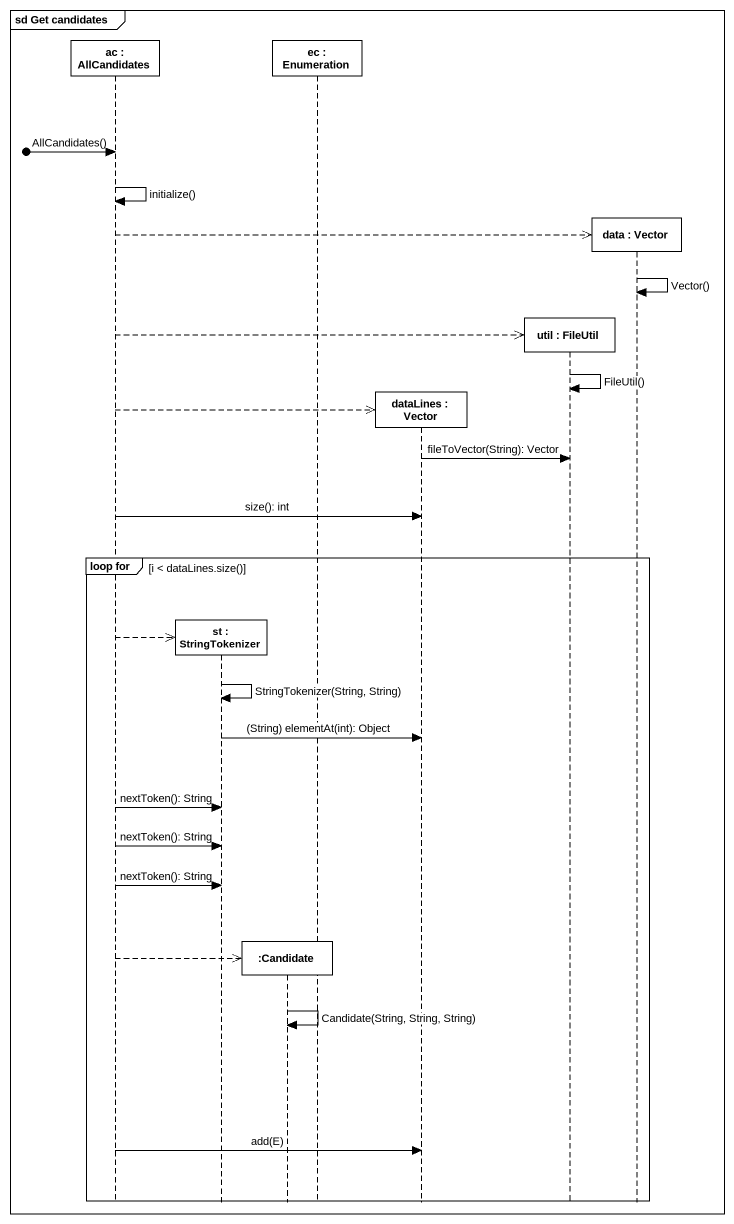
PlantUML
@startuml
mainframe sd Get candidates
hide footbox
participant "ac : AllCandidates" as ac
participant "st : StringTokenizer" as st
participant ":Candidate" as Candidate
participant "ec : Enumeration" as ec
participant "dataLines : Vector" as dataLines
participant "util : FileUtil" as util
participant "data : Vector" as data

[o-> ac : AllCandidates()
ac -> ac : initialize()
ac -->> data **
data -> data : Vector()
ac -->> util **
util -> util : FileUtil()
ac -->> dataLines **
dataLines -> util : fileToVector(String): Vector
ac -> dataLines : size(): int
group loop for [i < dataLines.size()]
  ac -->> st **
  st -> st : StringTokenizer(String, String)
  st -> dataLines : (String) elementAt(int): Object
  ac -> st : nextToken(): String
  ac -> st : nextToken(): String
  ac -> st : nextToken(): String
  ac -->> Candidate **
  Candidate -> Candidate : Candidate(String, String, String)
  ac -> dataLines : add(E)
end
@enduml
